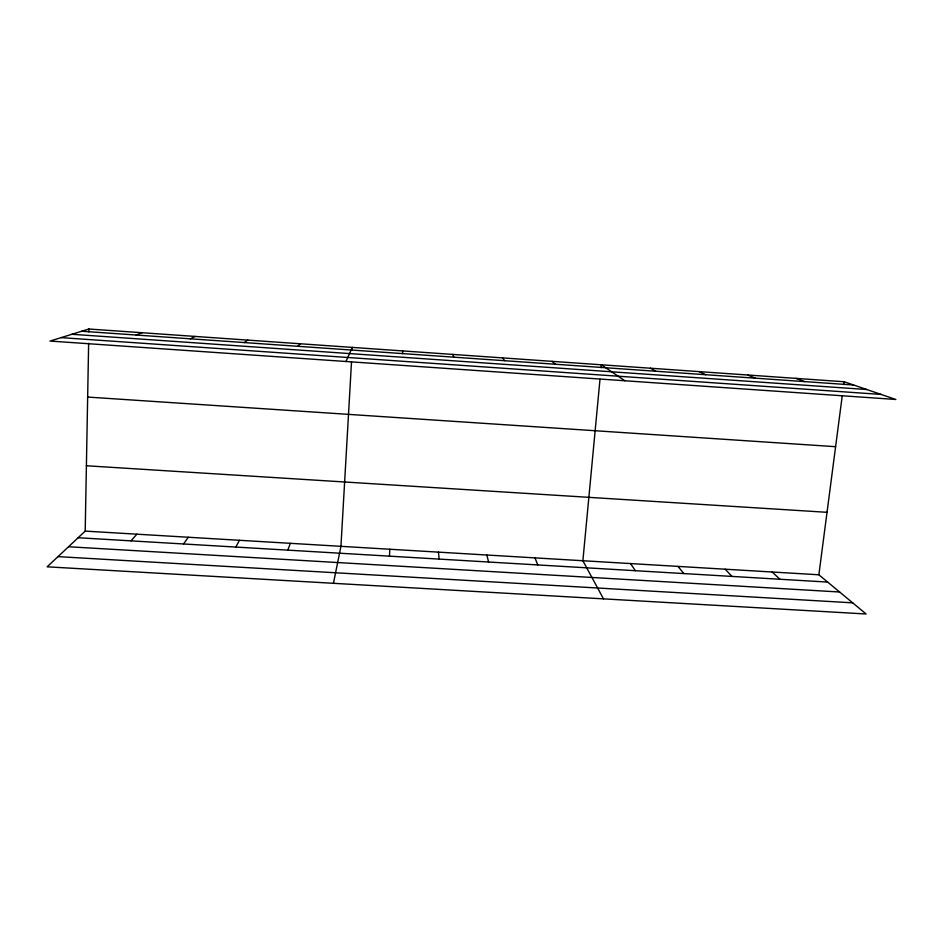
<?xml version="1.0" encoding="UTF-8"?>
<svg xmlns="http://www.w3.org/2000/svg" width="943" height="943" viewBox="0 0 943 943"><rect width="100%" height="100%" fill="white"/><g stroke="black" fill="none" stroke-linecap="round" stroke-linejoin="round"><path stroke-width="1.41" d="M402.614 353.601L402.661 350.914M85.2 531.109L818.866 574.782L866.11 613.987L47.15 566.814L85.2 531.109L88.642 343.264M88.854 331.865L88.901 329.013L844.079 381.738L895.85 399.478L50.003 341.06L88.901 329.013M389.494 556.146L389.813 549.239M351.503 362.041L340.942 546.327L333.445 583.304M352.163 350.336L352.34 347.401L345.975 361.499M600.007 379.192L582.88 560.731L603.485 598.852M601.092 367.676L601.363 364.788L624.855 380.76M818.866 574.782L842.229 395.919M843.702 384.567L844.079 381.738M287.827 550.134L290.326 543.321M235.821 547.058L239.439 540.292M183.543 543.97L188.294 537.251M130.983 540.858L136.888 534.186M297.858 346.305L300.216 343.771M244.272 342.568L247.809 340.105M190.38 338.82L195.13 336.427M136.193 335.036L142.157 332.738M68.533 546.751L839.612 592.004M58.006 556.629L852.672 602.836M78.139 537.734L827.659 582.079M86.391 465.759L827.023 512.308M87.652 397.062L835.592 446.687M81.711 331.241L853.686 385.027M71.892 334.282L866.77 389.518M61.13 337.618L881.08 394.422M796.022 378.379L804.603 381.609M747.728 375.008L755.272 378.167M699.187 371.625L705.682 374.713M650.399 368.218L655.833 371.247M552.068 361.346L555.344 364.246M772.14 572L779.955 579.25M725.167 569.207L732.004 576.421M677.982 566.389L683.816 573.568M502.525 357.892L504.694 360.709M630.549 563.572L635.382 570.704M534.976 557.879L537.781 564.928M452.723 354.415L453.795 357.161M486.836 555.014L488.604 562.016M438.448 552.138L439.179 559.093"/></g></svg>
